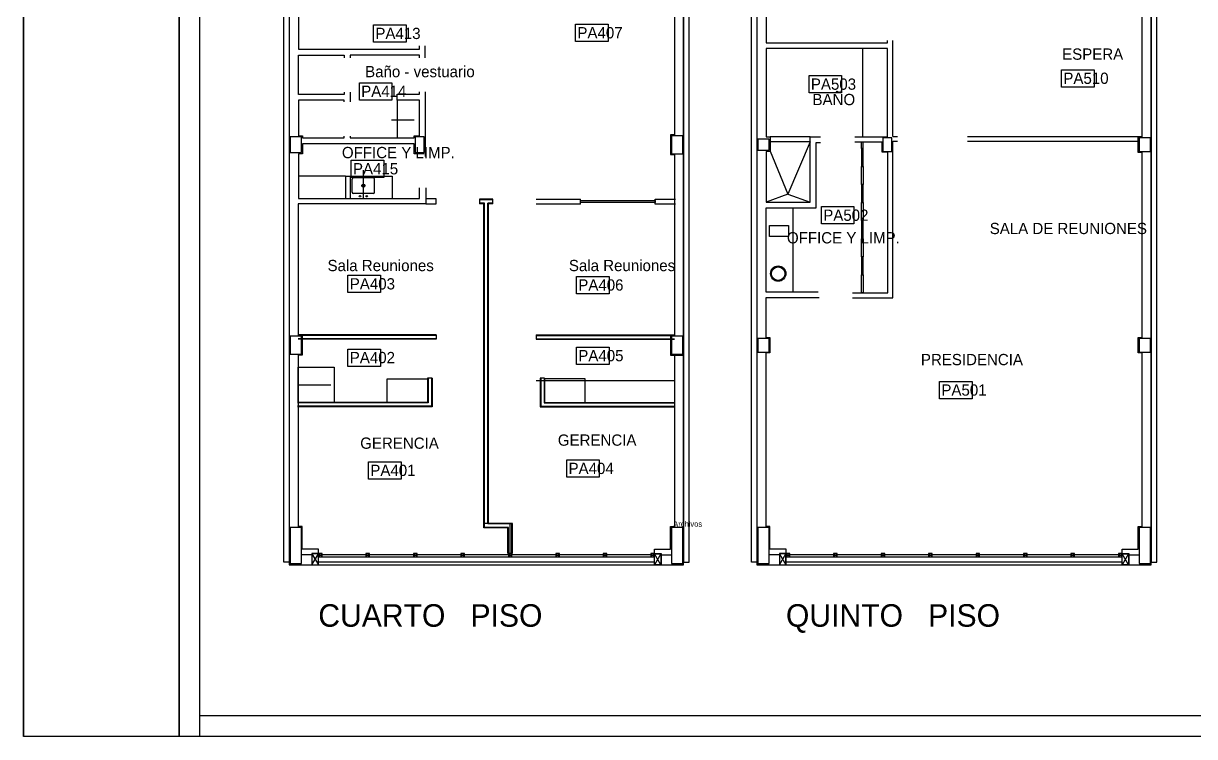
# Model space of a CAD drawing. Header units: millimetres. Extents: x 1473.7 to 1568.7, y 1808.4 to 1881.8.
# Drawn here: x 1473.68 to 1499.69, y 1808.36 to 1824.19 of the extents above; entities that cross this region are included whole.
import ezdxf

# ---------------------------------------------------------------- set-up
doc = ezdxf.new("R2010")
doc.units = ezdxf.units.MM
doc.layers.get('0').update_dxf_attribs({"linetype": 'CONTINUOUS'})
doc.layers.get('Defpoints').update_dxf_attribs({"linetype": 'CONTINUOUS'})
for name, color, linetype in [('0-COTAS AC', 3, 'CONTINUOUS'), ('0-EQUIPA FIJO', 9, 'CONTINUOUS'), ('0-IS-CLOACAL', 1, 'CONTINUOUS'), ('0000-TEXTO', 7, 'CONTINUOUS'), ('000000-TEXTO', 7, 'CONTINUOUS'), ('03', 3, 'CONTINUOUS'), ('10-CARP-VENT-ANRE', 4, 'CONTINUOUS'), ('AR - CARPINTERIA 1', 1, 'CONTINUOUS'), ('AR - CARPINTERIA 2', 8, 'CONTINUOUS'), ('AR - CURTAIN WALL', 1, 'CONTINUOUS'), ('AR - INST. SANITARIA', 2, 'CONTINUOUS'), ('AR - LADRILLO VISTO', 3, 'CONTINUOUS'), ('AR - REVESTIMIENTO', 21, 'CONTINUOUS'), ('AR - REVOQUE', 8, 'CONTINUOUS'), ('AR - TABIQUE DURLOCK', 2, 'CONTINUOUS'), ('AR - TXT', 7, 'CONTINUOUS'), ('ELEVADOR', 4, 'CONTINUOUS'), ('ES - LINEA OFICIAL', 6, 'CONTINUOUS'), ('ES-COLUMNAS', 5, 'CONTINUOUS'), ('ESTRUCTURA', 3, 'CONTINUOUS'), ('MURO', 7, 'CONTINUOUS'), ('TEXTO', 7, 'CONTINUOUS')]:
    doc.layers.add(name, color=color, linetype=linetype)

msp = doc.modelspace()

# ---------------------------------------------------------------- linework, layer by layer
at = {"color": 5}
msp.add_line((1488.141218, 1816.823838), (1488.341218, 1816.823838), dxfattribs=at)
at = {"layer": '0-COTAS AC', "linetype": 'CONTINUOUS'}
for p, q in [((1485.064037, 1820.283745), (1486.052011, 1820.283745)), ((1485.064037, 1820.183745), (1486.052011, 1820.183745)), ((1486.052011, 1820.173745), (1486.052011, 1820.283745)), ((1487.709632, 1820.283745), (1488.161218, 1820.283745)), ((1487.709632, 1820.173745), (1487.709632, 1820.283745)), ((1487.709632, 1820.183745), (1488.161218, 1820.183745))]:
    msp.add_line(p, q, dxfattribs=at)
at = {"layer": '0-COTAS AC', "color": 4}
for points in [[(1482.356218, 1822.038135), (1481.850676, 1822.038135)], [(1481.22737, 1820.303745), (1481.22737, 1820.929287)]]:
    msp.add_lwpolyline(points, dxfattribs=at)
at = {"layer": '0-COTAS AC', "linetype": 'CONTINUOUS'}
msp.add_lwpolyline([(1482.754037, 1816.316338), (1482.654037, 1816.316338)], dxfattribs=at)
at = {"layer": '0-EQUIPA FIJO'}
msp.add_lwpolyline([(1485.254037, 1816.316338), (1485.254037, 1815.776338)], dxfattribs=at)
at = {"layer": '0-IS-CLOACAL', "linetype": 'CONTINUOUS'}
msp.add_lwpolyline([(1486.052011, 1820.255114), (1487.709632, 1820.255114), (1487.709632, 1820.212659), (1486.052011, 1820.212659)], close=True, dxfattribs=at)
at = {"layer": '03', "color": 2, "linetype": 'CONTINUOUS'}
msp.add_lwpolyline([(1477.133929, 1808.357745), (1473.676399, 1808.357745), (1473.676399, 1837.817745), (1477.133929, 1837.817745)], close=True, dxfattribs=at)
at = {"layer": '10-CARP-VENT-ANRE', "linetype": 'CONTINUOUS'}
msp.add_line((1480.831218, 1820.798745), (1479.812134, 1820.798745), dxfattribs=at)
at = {"layer": 'AR - CARPINTERIA 1', "linetype": 'CONTINUOUS'}
for points in [[(1492.291284, 1821.410201), (1492.291284, 1821.551385)], [(1492.326284, 1821.410201), (1492.326284, 1821.551385)]]:
    msp.add_lwpolyline(points, dxfattribs=at)
for points in [[(1492.291284, 1821.410201), (1492.291284, 1821.010201), (1492.326284, 1821.010201), (1492.326284, 1821.410201)], [(1492.291284, 1820.610201), (1492.291284, 1821.010201), (1492.326284, 1821.010201), (1492.326284, 1820.610201)], [(1492.291284, 1820.610201), (1492.291284, 1820.210201), (1492.326284, 1820.210201), (1492.326284, 1820.610201)], [(1492.291284, 1819.810201), (1492.291284, 1820.210201), (1492.326284, 1820.210201), (1492.326284, 1819.810201)], [(1492.291284, 1819.810201), (1492.291284, 1819.410201), (1492.326284, 1819.410201), (1492.326284, 1819.810201)], [(1492.291284, 1819.010201), (1492.291284, 1819.410201), (1492.326284, 1819.410201), (1492.326284, 1819.010201)], [(1492.291284, 1819.010201), (1492.291284, 1818.610201), (1492.326284, 1818.610201), (1492.326284, 1819.010201)], [(1492.291284, 1818.210201), (1492.291284, 1818.610201), (1492.326284, 1818.610201), (1492.326284, 1818.210201)]]:
    msp.add_lwpolyline(points, close=True, dxfattribs=at)
at = {"layer": 'AR - CARPINTERIA 2', "linetype": 'CONTINUOUS'}
for points in [[(1482.844037, 1817.276338), (1482.844037, 1817.176338)], [(1485.064037, 1817.276338), (1485.064037, 1817.176338)]]:
    msp.add_lwpolyline(points, dxfattribs=at)
at = {"layer": 'AR - CURTAIN WALL'}
for points in [[(1480.081217, 1812.168837), (1480.231217, 1812.168837), (1480.231217, 1812.418837), (1480.081217, 1812.418837)], [(1480.085217, 1812.172837), (1480.227217, 1812.172837), (1480.227217, 1812.414837), (1480.085217, 1812.414837)], [(1480.231218, 1812.348837), (1480.311218, 1812.348837), (1480.311218, 1812.418837), (1480.231218, 1812.418837)], [(1481.285504, 1812.348837), (1481.365504, 1812.348837), (1481.365504, 1812.418837), (1481.285504, 1812.418837)], [(1482.339789, 1812.348837), (1482.419789, 1812.348837), (1482.419789, 1812.418837), (1482.339789, 1812.418837)], [(1483.394075, 1812.348837), (1483.474075, 1812.348837), (1483.474075, 1812.418837), (1483.394075, 1812.418837)], [(1484.44836, 1812.348837), (1484.52836, 1812.348837), (1484.52836, 1812.418837), (1484.44836, 1812.418837)], [(1485.502646, 1812.348837), (1485.582646, 1812.348837), (1485.582646, 1812.418837), (1485.502646, 1812.418837)], [(1486.556932, 1812.348837), (1486.636932, 1812.348837), (1486.636932, 1812.418837), (1486.556932, 1812.418837)], [(1487.611217, 1812.348837), (1487.691217, 1812.348837), (1487.691217, 1812.418837), (1487.611217, 1812.418837)], [(1487.841217, 1812.168837), (1487.691217, 1812.168837), (1487.691217, 1812.418837), (1487.841217, 1812.418837)], [(1487.837217, 1812.172837), (1487.695217, 1812.172837), (1487.695217, 1812.414837), (1487.837217, 1812.414837)], [(1490.46825, 1812.168837), (1490.61825, 1812.168837), (1490.61825, 1812.418837), (1490.46825, 1812.418837)], [(1490.47225, 1812.172837), (1490.61425, 1812.172837), (1490.61425, 1812.414837), (1490.47225, 1812.414837)], [(1490.618251, 1812.348837), (1490.698251, 1812.348837), (1490.698251, 1812.418837), (1490.618251, 1812.418837)], [(1491.672536, 1812.348837), (1491.752536, 1812.348837), (1491.752536, 1812.418837), (1491.672536, 1812.418837)], [(1492.726822, 1812.348837), (1492.806822, 1812.348837), (1492.806822, 1812.418837), (1492.726822, 1812.418837)], [(1493.781107, 1812.348837), (1493.861107, 1812.348837), (1493.861107, 1812.418837), (1493.781107, 1812.418837)], [(1494.835393, 1812.348837), (1494.915393, 1812.348837), (1494.915393, 1812.418837), (1494.835393, 1812.418837)], [(1495.889679, 1812.348837), (1495.969679, 1812.348837), (1495.969679, 1812.418837), (1495.889679, 1812.418837)], [(1496.943964, 1812.348837), (1497.023964, 1812.348837), (1497.023964, 1812.418837), (1496.943964, 1812.418837)], [(1497.99825, 1812.348837), (1498.07825, 1812.348837), (1498.07825, 1812.418837), (1497.99825, 1812.418837)], [(1498.22825, 1812.168837), (1498.07825, 1812.168837), (1498.07825, 1812.418837), (1498.22825, 1812.418837)], [(1498.22425, 1812.172837), (1498.08225, 1812.172837), (1498.08225, 1812.414837), (1498.22425, 1812.414837)]]:
    msp.add_lwpolyline(points, close=True, dxfattribs=at)
for points in [[(1480.085217, 1812.172837), (1480.227217, 1812.414837)], [(1480.085217, 1812.414837), (1480.227217, 1812.172837)], [(1480.311218, 1812.348837), (1480.231218, 1812.418837)], [(1480.231218, 1812.348837), (1480.311218, 1812.418837)], [(1480.311218, 1812.398837), (1481.285504, 1812.398837)], [(1481.365504, 1812.348837), (1481.285504, 1812.418837)], [(1481.285504, 1812.348837), (1481.365504, 1812.418837)], [(1481.365504, 1812.398837), (1482.339789, 1812.398837)], [(1482.419789, 1812.348837), (1482.339789, 1812.418837)], [(1482.339789, 1812.348837), (1482.419789, 1812.418837)], [(1482.419789, 1812.398837), (1483.394075, 1812.398837)], [(1483.474075, 1812.348837), (1483.394075, 1812.418837)], [(1483.394075, 1812.348837), (1483.474075, 1812.418837)], [(1483.474075, 1812.398837), (1484.44836, 1812.398837)], [(1484.52836, 1812.348837), (1484.44836, 1812.418837)], [(1484.44836, 1812.348837), (1484.52836, 1812.418837)], [(1484.52836, 1812.398837), (1485.502646, 1812.398837)], [(1485.582646, 1812.348837), (1485.502646, 1812.418837)], [(1485.502646, 1812.348837), (1485.582646, 1812.418837)], [(1485.582646, 1812.398837), (1486.556932, 1812.398837)], [(1486.636932, 1812.348837), (1486.556932, 1812.418837)], [(1486.556932, 1812.348837), (1486.636932, 1812.418837)], [(1486.636932, 1812.398837), (1487.611217, 1812.398837)], [(1487.691217, 1812.348837), (1487.611217, 1812.418837)], [(1487.611217, 1812.348837), (1487.691217, 1812.418837)], [(1487.837217, 1812.172837), (1487.695217, 1812.414837)], [(1487.837217, 1812.414837), (1487.695217, 1812.172837)], [(1490.47225, 1812.172837), (1490.61425, 1812.414837)], [(1490.47225, 1812.414837), (1490.61425, 1812.172837)], [(1490.698251, 1812.348837), (1490.618251, 1812.418837)], [(1490.618251, 1812.348837), (1490.698251, 1812.418837)], [(1490.698251, 1812.398837), (1491.672536, 1812.398837)], [(1491.752536, 1812.348837), (1491.672536, 1812.418837)], [(1491.672536, 1812.348837), (1491.752536, 1812.418837)], [(1491.752536, 1812.398837), (1492.726822, 1812.398837)], [(1492.806822, 1812.348837), (1492.726822, 1812.418837)], [(1492.726822, 1812.348837), (1492.806822, 1812.418837)], [(1492.806822, 1812.398837), (1493.781107, 1812.398837)], [(1493.861107, 1812.348837), (1493.781107, 1812.418837)], [(1493.781107, 1812.348837), (1493.861107, 1812.418837)], [(1493.861107, 1812.398837), (1494.835393, 1812.398837)], [(1494.915393, 1812.348837), (1494.835393, 1812.418837)], [(1494.835393, 1812.348837), (1494.915393, 1812.418837)], [(1494.915393, 1812.398837), (1495.889679, 1812.398837)], [(1495.969679, 1812.348837), (1495.889679, 1812.418837)], [(1495.889679, 1812.348837), (1495.969679, 1812.418837)], [(1495.969679, 1812.398837), (1496.943964, 1812.398837)], [(1497.023964, 1812.348837), (1496.943964, 1812.418837)], [(1496.943964, 1812.348837), (1497.023964, 1812.418837)], [(1497.023964, 1812.398837), (1497.99825, 1812.398837)], [(1498.07825, 1812.348837), (1497.99825, 1812.418837)], [(1497.99825, 1812.348837), (1498.07825, 1812.418837)], [(1498.22425, 1812.172837), (1498.08225, 1812.414837)], [(1498.22425, 1812.414837), (1498.08225, 1812.172837)], [(1480.231217, 1812.238837), (1487.691217, 1812.238837)], [(1481.320504, 1812.348837), (1481.320504, 1812.338837), (1480.241217, 1812.338837), (1480.241217, 1812.348837)], [(1480.241217, 1812.348837), (1487.681217, 1812.348837)], [(1482.374789, 1812.338837), (1481.330504, 1812.338837), (1481.330504, 1812.348837)], [(1482.374789, 1812.348837), (1482.374789, 1812.338837)], [(1483.429075, 1812.338837), (1482.384789, 1812.338837), (1482.384789, 1812.348837)], [(1483.429075, 1812.348837), (1483.429075, 1812.338837)], [(1484.48336, 1812.338837), (1483.439075, 1812.338837), (1483.439075, 1812.348837)], [(1484.48336, 1812.348837), (1484.48336, 1812.338837)], [(1485.537646, 1812.338837), (1484.49336, 1812.338837), (1484.49336, 1812.348837)], [(1485.537646, 1812.348837), (1485.537646, 1812.338837)], [(1486.591932, 1812.338837), (1485.547646, 1812.338837), (1485.547646, 1812.348837)], [(1486.591932, 1812.348837), (1486.591932, 1812.338837)], [(1487.681217, 1812.348837), (1487.681217, 1812.338837), (1486.601932, 1812.338837), (1486.601932, 1812.348837)], [(1490.61825, 1812.238837), (1498.07825, 1812.238837)], [(1491.707536, 1812.348837), (1491.707536, 1812.338837), (1490.62825, 1812.338837), (1490.62825, 1812.348837)], [(1490.62825, 1812.348837), (1498.06825, 1812.348837)], [(1492.761822, 1812.338837), (1491.717536, 1812.338837), (1491.717536, 1812.348837)], [(1492.761822, 1812.348837), (1492.761822, 1812.338837)], [(1493.816107, 1812.338837), (1492.771822, 1812.338837), (1492.771822, 1812.348837)], [(1493.816107, 1812.348837), (1493.816107, 1812.338837)], [(1494.870393, 1812.338837), (1493.826107, 1812.338837), (1493.826107, 1812.348837)], [(1494.870393, 1812.348837), (1494.870393, 1812.338837)], [(1495.924679, 1812.338837), (1494.880393, 1812.338837), (1494.880393, 1812.348837)], [(1495.924679, 1812.348837), (1495.924679, 1812.338837)], [(1496.978964, 1812.338837), (1495.934679, 1812.338837), (1495.934679, 1812.348837)], [(1496.978964, 1812.348837), (1496.978964, 1812.338837)], [(1498.06825, 1812.348837), (1498.06825, 1812.338837), (1496.988964, 1812.338837), (1496.988964, 1812.348837)]]:
    msp.add_lwpolyline(points, dxfattribs=at)
at = {"layer": 'AR - INST. SANITARIA', "linetype": 'CONTINUOUS'}
for p, q in [((1480.831218, 1820.798745), (1479.786218, 1820.798745)), ((1480.931218, 1820.798745), (1481.863177, 1820.798745)), ((1480.97737, 1820.443261), (1480.97737, 1820.733261)), ((1481.44737, 1820.763261), (1481.00737, 1820.763261)), ((1481.47737, 1820.443261), (1481.47737, 1820.733261)), ((1481.863177, 1820.798745), (1481.863177, 1820.298745)), ((1481.44737, 1820.413261), (1481.00737, 1820.413261))]:
    msp.add_line(p, q, dxfattribs=at)
for points in [[(1492.31825, 1821.671385), (1492.31825, 1823.628838)], [(1481.976218, 1822.488135), (1481.976218, 1821.647554)], [(1490.77325, 1818.220201), (1490.77325, 1820.091385)]]:
    msp.add_lwpolyline(points, dxfattribs=at)
at = {"layer": 'AR - INST. SANITARIA'}
msp.add_lwpolyline([(1479.781218, 1816.559932), (1480.581218, 1816.559932), (1480.581218, 1815.776338), (1479.781218, 1815.776338)], close=True, dxfattribs=at)
for points in [[(1481.754037, 1815.776338), (1481.754037, 1816.296338), (1482.654037, 1816.296338), (1482.654037, 1816.296338)], [(1486.154037, 1815.776338), (1486.154037, 1816.296338), (1485.254037, 1816.296338), (1485.254037, 1816.296338)]]:
    msp.add_lwpolyline(points, dxfattribs=at)
at = {"layer": 'AR - INST. SANITARIA', "linetype": 'CONTINUOUS'}
for centre, radius in [((1481.22737, 1820.588261), 0.035), ((1481.22737, 1820.588261), 0.025), ((1481.15237, 1820.353211), 0.015), ((1481.30237, 1820.353211), 0.015)]:
    msp.add_circle(centre, radius, dxfattribs=at)
for centre, start, end in [((1481.00737, 1820.733261), 90, 180), ((1481.44737, 1820.733261), 0, 90), ((1481.00737, 1820.443261), 180, 270), ((1481.44737, 1820.443261), 270, 0)]:
    msp.add_arc(centre, 0.03, start, end, dxfattribs=at)
at = {"layer": 'AR - LADRILLO VISTO', "linetype": 'CONTINUOUS'}
for points in [[(1479.811218, 1838.438838), (1479.581218, 1838.438838), (1479.581218, 1812.228837), (1479.581218, 1812.228837), (1479.581218, 1812.228837), (1479.461218, 1812.228837), (1479.461218, 1838.498838), (1479.871218, 1838.498838), (1479.871218, 1838.298838), (1479.811218, 1838.298838), (1479.811218, 1838.438838)], [(1488.341218, 1838.438838), (1488.341218, 1812.228837), (1488.341218, 1812.228837), (1488.341218, 1812.228837), (1488.461218, 1812.228837), (1488.461218, 1838.498838), (1488.001218, 1838.498838), (1488.001218, 1838.318836), (1488.061218, 1838.318836), (1488.061218, 1838.438838), (1488.341218, 1838.438838)], [(1490.19825, 1838.438838), (1489.96825, 1838.438838), (1489.96825, 1812.228837), (1489.96825, 1812.228837), (1489.96825, 1812.228837), (1489.84825, 1812.228837), (1489.84825, 1838.498838), (1490.25825, 1838.498838), (1490.25825, 1838.298838), (1490.19825, 1838.298838), (1490.19825, 1838.438838)], [(1498.72825, 1838.438838), (1498.72825, 1812.228837), (1498.72825, 1812.228837), (1498.72825, 1812.228837), (1498.84825, 1812.228837), (1498.84825, 1838.498838), (1498.38825, 1838.498838), (1498.38825, 1838.318836), (1498.44825, 1838.318836), (1498.44825, 1838.438838), (1498.72825, 1838.438838)]]:
    msp.add_lwpolyline(points, dxfattribs=at)
at = {"layer": 'AR - REVESTIMIENTO', "linetype": 'CONTINUOUS'}
for points in [[(1492.86825, 1824.568838), (1492.86825, 1825.458771), (1492.74325, 1825.458771), (1492.74325, 1825.553771), (1491.28325, 1825.553771), (1491.28325, 1824.953771), (1491.15325, 1824.953771), (1491.15325, 1825.553771), (1490.17325, 1825.553771), (1490.17325, 1823.758838), (1492.86825, 1823.758838), (1492.86825, 1823.808838)], [(1479.816218, 1824.398745), (1479.786218, 1824.398745), (1479.786218, 1823.613745), (1482.476218, 1823.613745), (1482.476218, 1823.688745)], [(1492.14325, 1821.671385), (1492.86825, 1821.671385), (1492.86825, 1823.628838), (1490.17325, 1823.628838), (1490.17325, 1821.671385), (1490.26325, 1821.671385), (1490.26325, 1821.346385), (1490.17325, 1821.346385), (1490.17325, 1820.221385), (1491.15325, 1820.221385), (1491.15325, 1821.671385), (1491.38325, 1821.671385)], [(1480.801218, 1822.664871), (1480.801218, 1822.613745), (1479.786218, 1822.613745), (1479.786218, 1823.483745), (1480.801218, 1823.483745), (1480.801218, 1823.428135)], [(1482.476218, 1823.428135), (1482.476218, 1823.483745), (1480.931218, 1823.483745), (1480.931218, 1823.428135)], [(1480.931218, 1821.68565), (1480.931218, 1821.647554), (1482.356218, 1821.647554), (1482.356218, 1821.696385), (1482.476218, 1821.696385), (1482.476218, 1822.488135), (1481.976218, 1822.488135), (1481.976218, 1822.618135), (1482.476218, 1822.618135), (1482.476218, 1822.668135)], [(1480.931218, 1822.664871), (1480.931218, 1822.44565)], [(1480.801218, 1822.44565), (1480.801218, 1822.483745), (1479.786218, 1822.483745), (1479.786218, 1821.696385), (1479.876218, 1821.696385), (1479.876218, 1821.647554), (1480.801218, 1821.647554), (1480.801218, 1821.68565)], [(1482.476218, 1821.296385), (1482.356218, 1821.296385), (1482.356218, 1821.517554), (1479.876218, 1821.517554), (1479.876218, 1821.296385), (1479.786218, 1821.296385), (1479.786218, 1820.303745), (1482.476218, 1820.303745), (1482.476218, 1820.536385)], [(1491.332698, 1818.220201), (1490.17325, 1818.220201), (1490.17325, 1820.091385), (1491.28325, 1820.091385), (1491.28325, 1821.541385), (1491.38325, 1821.541385)], [(1491.15325, 1821.671385), (1490.26325, 1821.671385)], [(1491.15325, 1821.561385), (1490.26325, 1821.561385)], [(1491.15325, 1821.561385), (1490.65325, 1820.399355), (1491.15325, 1820.221385)], [(1490.26325, 1821.35222), (1490.65325, 1820.399355), (1490.17325, 1820.221385)]]:
    msp.add_lwpolyline(points, dxfattribs=at)
at = {"layer": 'AR - REVOQUE', "linetype": 'CONTINUOUS'}
for points in [[(1498.52825, 1813.018837), (1498.52825, 1816.873838), (1498.43825, 1816.873838), (1498.43825, 1817.213838), (1498.52825, 1817.213838), (1498.52825, 1821.326385), (1498.43825, 1821.326385), (1498.43825, 1821.666385), (1498.52825, 1821.666385), (1498.52825, 1825.963771), (1498.43825, 1825.963771), (1498.43825, 1826.253771), (1498.52825, 1826.253771), (1498.52825, 1827.515979)], [(1488.141218, 1825.913771), (1488.141218, 1821.716385), (1488.051218, 1821.716385), (1488.051218, 1821.276385), (1488.141218, 1821.276385), (1488.141218, 1817.263838), (1488.051218, 1817.263838), (1488.051218, 1816.823838), (1488.141218, 1816.823838), (1488.141218, 1813.018837)], [(1482.596218, 1822.668135), (1482.596218, 1821.237098)], [(1492.092698, 1818.100201), (1492.98825, 1818.100201), (1492.98825, 1821.571385)], [(1492.092698, 1818.210201), (1492.87825, 1818.210201), (1492.87825, 1821.331385), (1492.75325, 1821.331385), (1492.75325, 1821.551385), (1492.14325, 1821.551385)], [(1494.64825, 1821.681385), (1498.52825, 1821.681385)], [(1494.64825, 1821.571385), (1498.43825, 1821.571385)], [(1482.616218, 1820.536385), (1482.616218, 1820.183745), (1479.781218, 1820.183745), (1479.781218, 1817.263838), (1479.871218, 1817.263838), (1479.871218, 1816.823838), (1479.781218, 1816.823838), (1479.781218, 1813.018837)], [(1482.616218, 1820.183745), (1482.844037, 1820.183745), (1482.844037, 1820.293745), (1482.616218, 1820.293745)], [(1491.352698, 1818.100201), (1490.16825, 1818.100201), (1490.16825, 1817.213838), (1490.25825, 1817.213838), (1490.25825, 1816.873838), (1490.16825, 1816.873838), (1490.16825, 1813.018837)], [(1480.231218, 1812.418837), (1480.231218, 1812.518837), (1479.871218, 1812.518837), (1479.871218, 1813.018837), (1479.781218, 1813.018837)], [(1487.691217, 1812.418837), (1487.691217, 1812.518837), (1488.051218, 1812.518837), (1488.051218, 1813.018837), (1488.141218, 1813.018837)], [(1490.618251, 1812.418837), (1490.618251, 1812.518837), (1490.25825, 1812.518837), (1490.25825, 1813.018837), (1490.16825, 1813.018837)], [(1498.07825, 1812.418837), (1498.07825, 1812.518837), (1498.43825, 1812.518837), (1498.43825, 1813.018837), (1498.52825, 1813.018837)], [(1480.081218, 1812.388837), (1479.851218, 1812.388837)], [(1487.841217, 1812.388837), (1488.071218, 1812.388837)], [(1490.468251, 1812.388837), (1490.23825, 1812.388837)], [(1498.22825, 1812.388837), (1498.45825, 1812.388837)]]:
    msp.add_lwpolyline(points, dxfattribs=at)
at = {"layer": 'AR - TABIQUE DURLOCK', "linetype": 'CONTINUOUS'}
for points in [[(1482.844037, 1817.276338), (1479.781218, 1817.276338)], [(1482.844037, 1817.263838), (1479.781218, 1817.263838)], [(1482.844037, 1817.188838), (1479.781218, 1817.188838)], [(1482.844037, 1817.176338), (1479.781218, 1817.176338)], [(1485.064037, 1817.276338), (1488.141218, 1817.276338)], [(1485.064037, 1817.263838), (1488.141218, 1817.263838)], [(1485.064037, 1817.188838), (1488.141218, 1817.188838)], [(1485.064037, 1817.176338), (1488.141218, 1817.176338)], [(1482.654037, 1816.316338), (1482.654037, 1815.763838)], [(1482.666537, 1816.316338), (1482.666537, 1815.763838)], [(1482.741537, 1816.316338), (1482.741537, 1815.676338)], [(1482.754037, 1816.316338), (1482.754037, 1815.676338)], [(1485.064037, 1816.258838), (1488.141218, 1816.258838)], [(1485.154037, 1816.316338), (1485.154037, 1815.676338)], [(1485.254037, 1816.316338), (1485.154037, 1816.316338)], [(1485.166537, 1816.316338), (1485.166537, 1815.676338)], [(1485.241537, 1816.316338), (1485.241537, 1815.763838)], [(1485.254037, 1816.316338), (1485.254037, 1815.763838)], [(1482.666537, 1815.776338), (1479.766857, 1815.776338)], [(1482.666537, 1815.763838), (1479.766857, 1815.763838)], [(1485.241537, 1815.776338), (1488.141218, 1815.776338)], [(1485.241537, 1815.763838), (1488.141218, 1815.763838)], [(1482.754037, 1815.688838), (1479.766857, 1815.688838)], [(1482.754037, 1815.676338), (1479.766857, 1815.676338)], [(1485.154037, 1815.688838), (1488.141218, 1815.688838)], [(1485.154037, 1815.676338), (1488.141218, 1815.676338)]]:
    msp.add_lwpolyline(points, dxfattribs=at)
at = {"layer": 'Defpoints', "linetype": 'CONTINUOUS'}
for points in [[(1484.48836, 1812.418837), (1484.48836, 1813.088838), (1483.904037, 1813.088838), (1483.904037, 1820.185096)], [(1480.505612, 1816.158838), (1479.781218, 1816.158838)]]:
    msp.add_lwpolyline(points, dxfattribs=at)
at = {"layer": 'ELEVADOR'}
msp.add_lwpolyline([(1490.250838, 1819.704467), (1490.669251, 1819.704467), (1490.669251, 1819.457497), (1490.250838, 1819.457497)], close=True, dxfattribs=at)
for radius in [0.17, 0.15]:
    msp.add_circle((1490.441426, 1818.63386), radius, dxfattribs=at)
at = {"layer": 'ES - LINEA OFICIAL'}
for points in [[(1488.341218, 1812.168838), (1488.341218, 1843.498838), (1479.581218, 1843.498838), (1479.581218, 1812.168838), (1488.341218, 1812.168838)], [(1498.72825, 1812.168838), (1498.72825, 1843.498838), (1489.96825, 1843.498838), (1489.96825, 1812.168838), (1498.72825, 1812.168838)]]:
    msp.add_lwpolyline(points, dxfattribs=at)
at = {"layer": 'ES-COLUMNAS', "linetype": 'CONTINUOUS'}
for points in [[(1479.601218, 1821.321385), (1479.851218, 1821.321385), (1479.851218, 1821.671385), (1479.601218, 1821.671385)], [(1482.381218, 1821.321385), (1482.581218, 1821.321385), (1482.581218, 1821.671385), (1482.381218, 1821.671385)], [(1488.071218, 1821.296385), (1488.321218, 1821.296385), (1488.321218, 1821.696385), (1488.071218, 1821.696385)], [(1489.98825, 1821.371385), (1490.23825, 1821.371385), (1490.23825, 1821.621385), (1489.98825, 1821.621385)], [(1492.76825, 1821.346385), (1492.96825, 1821.346385), (1492.96825, 1821.646385), (1492.76825, 1821.646385)], [(1498.45825, 1821.346385), (1498.70825, 1821.346385), (1498.70825, 1821.646385), (1498.45825, 1821.646385)], [(1479.601218, 1816.843838), (1479.851218, 1816.843838), (1479.851218, 1817.243838), (1479.601218, 1817.243838)], [(1488.071218, 1816.843838), (1488.321218, 1816.843838), (1488.321218, 1817.243838), (1488.071218, 1817.243838)], [(1489.98825, 1816.893838), (1490.23825, 1816.893838), (1490.23825, 1817.193838), (1489.98825, 1817.193838)], [(1498.45825, 1816.893838), (1498.70825, 1816.893838), (1498.70825, 1817.193838), (1498.45825, 1817.193838)], [(1479.601218, 1812.198837), (1479.851218, 1812.198837), (1479.851218, 1812.998837), (1479.601218, 1812.998837)], [(1488.071218, 1812.198837), (1488.321218, 1812.198837), (1488.321218, 1812.998837), (1488.071218, 1812.998837)], [(1489.98825, 1812.198837), (1490.23825, 1812.198837), (1490.23825, 1812.998837), (1489.98825, 1812.998837)], [(1498.45825, 1812.198837), (1498.70825, 1812.198837), (1498.70825, 1812.998837), (1498.45825, 1812.998837)]]:
    msp.add_lwpolyline(points, close=True, dxfattribs=at)
at = {"layer": 'ESTRUCTURA', "linetype": 'CONTINUOUS'}
for points in [[(1492.98825, 1821.681385), (1492.98825, 1823.808838)], [(1482.596218, 1823.428135), (1482.596218, 1823.688745)], [(1492.98825, 1821.681385), (1493.08825, 1821.681385)], [(1492.98825, 1821.571385), (1493.08825, 1821.571385)], [(1482.476218, 1821.296385), (1482.476218, 1821.311385)], [(1482.581218, 1821.296385), (1482.476218, 1821.296385)], [(1484.104037, 1820.285096), (1483.804037, 1820.285096)], [(1483.804037, 1820.285096), (1483.804037, 1820.185096)], [(1484.104037, 1820.285096), (1483.804037, 1820.285096)], [(1483.804037, 1820.285096), (1483.804037, 1820.185096)], [(1484.104037, 1820.272596), (1483.804037, 1820.272596)], [(1483.916537, 1820.197596), (1483.804037, 1820.197596)], [(1483.904037, 1820.185096), (1483.804037, 1820.185096)], [(1483.904037, 1820.185096), (1483.804037, 1820.185096)], [(1484.43836, 1812.418837), (1484.43836, 1812.988838), (1483.904037, 1812.988838), (1483.904037, 1820.185096)], [(1484.43836, 1812.418837), (1484.43836, 1812.988838), (1483.904037, 1812.988838), (1483.904037, 1820.185096)], [(1484.45086, 1812.418837), (1484.45086, 1813.001338), (1483.916537, 1813.001338), (1483.916537, 1820.197596)], [(1484.52586, 1812.418837), (1484.52586, 1813.076338), (1483.991537, 1813.076338), (1483.991537, 1820.197596)], [(1484.104037, 1820.197596), (1483.991537, 1820.197596)], [(1484.53836, 1812.418837), (1484.53836, 1813.088838), (1484.004037, 1813.088838), (1484.004037, 1820.185096)], [(1484.104037, 1820.185096), (1484.004037, 1820.185096)], [(1484.53836, 1812.418837), (1484.53836, 1813.088838), (1484.004037, 1813.088838), (1484.004037, 1820.185096)], [(1484.104037, 1820.185096), (1484.004037, 1820.185096)], [(1484.104037, 1820.185096), (1484.104037, 1820.285096)], [(1484.104037, 1820.185096), (1484.104037, 1820.285096)]]:
    msp.add_lwpolyline(points, dxfattribs=at)
at = {"layer": 'MURO', "linetype": 'CONTINUOUS'}
for p, q in [((1477.133929, 1808.357745), (1477.133929, 1881.752855)), ((1477.593929, 1808.357745), (1477.593929, 1881.292855)), ((1473.676399, 1837.817745), (1473.676399, 1808.357745)), ((1480.831218, 1820.798745), (1480.831218, 1820.298745)), ((1480.831218, 1820.798745), (1480.931218, 1820.798745)), ((1480.931218, 1820.798745), (1480.931218, 1820.298745)), ((1568.698675, 1808.817745), (1477.593929, 1808.817745)), ((1568.698675, 1808.357745), (1473.676399, 1808.357745))]:
    msp.add_line(p, q, dxfattribs=at)
at = {"layer": 'TEXTO'}
for points in [[(1481.453771, 1824.155886), (1482.175918, 1824.155886), (1482.175918, 1823.771478), (1481.453771, 1823.771478)], [(1485.941182, 1824.170527), (1486.66333, 1824.170527), (1486.66333, 1823.786119), (1485.941182, 1823.786119)], [(1491.126773, 1823.03047), (1491.848921, 1823.03047), (1491.848921, 1822.646063), (1491.126773, 1822.646063)], [(1496.735368, 1823.160481), (1497.457515, 1823.160481), (1497.457515, 1822.776073), (1496.735368, 1822.776073)], [(1481.13859, 1822.872066), (1481.860738, 1822.872066), (1481.860738, 1822.487658), (1481.13859, 1822.487658)], [(1480.95604, 1821.152046), (1481.678188, 1821.152046), (1481.678188, 1820.767638), (1480.95604, 1820.767638)], [(1491.40191, 1820.120718), (1492.124057, 1820.120718), (1492.124057, 1819.73631), (1491.40191, 1819.73631)], [(1480.884977, 1818.597441), (1481.607125, 1818.597441), (1481.607125, 1818.213034), (1480.884977, 1818.213034)], [(1485.961182, 1818.571812), (1486.68333, 1818.571812), (1486.68333, 1818.187404), (1485.961182, 1818.187404)], [(1480.884977, 1816.960386), (1481.607125, 1816.960386), (1481.607125, 1816.575978), (1480.884977, 1816.575978)], [(1485.961182, 1817.003475), (1486.68333, 1817.003475), (1486.68333, 1816.619067), (1485.961182, 1816.619067)], [(1494.025624, 1816.239975), (1494.747772, 1816.239975), (1494.747772, 1815.855567), (1494.025624, 1815.855567)], [(1481.341524, 1814.456825), (1482.063671, 1814.456825), (1482.063671, 1814.072417), (1481.341524, 1814.072417)], [(1485.744338, 1814.499914), (1486.466486, 1814.499914), (1486.466486, 1814.115507), (1485.744338, 1814.115507)]]:
    msp.add_lwpolyline(points, close=True, dxfattribs=at)

# ---------------------------------------------------------------- texts
at = {"layer": '0000-TEXTO', "char_height": 0.25, "attachment_point": 1}
for s, insert, width in [('ESPERA', (1496.74795, 1823.632349), 1.222222), ('Baño - vestuario', (1481.265866, 1823.244377), 2.875), ('BAÑO', (1491.203414, 1822.623927), 0.833333), ('OFFICE Y LIMP.', (1480.750976, 1821.446911), 2.458333), ('SALA DE REUNIONES', (1495.139862, 1819.761748), 3.430555), ('OFFICE Y LIMP.', (1490.636121, 1819.554834), 2.458333), ('Sala Reuniones', (1480.431248, 1818.939424), 2.493056), ('Sala Reuniones', (1485.792351, 1818.939424), 2.493056), ('PRESIDENCIA', (1493.611184, 1816.851854), 2.027778), ('GERENCIA', (1481.156984, 1814.996081), 1.5), ('GERENCIA', (1485.546912, 1815.06377), 1.5)]:
    msp.add_mtext(s, dxfattribs=dict(at, insert=insert, width=width))
at = {"layer": '000000-TEXTO', "color": 7, "linetype": 'CONTINUOUS', "char_height": 0.5, "attachment_point": 1}
for s, insert, width in [('CUARTO   PISO', (1480.22619, 1811.296008), 5.125), ('QUINTO   PISO', (1490.613222, 1811.296008), 4.902778)]:
    msp.add_mtext(s, dxfattribs=dict(at, insert=insert, width=width))
at = {"layer": 'AR - TXT', "insert": (1488.111218, 1813.138838), "char_height": 0.125, "width": 0.680556, "attachment_point": 1}
msp.add_mtext('Archivos', dxfattribs=at)
at = {"layer": 'TEXTO'}
for s, p in [('PA413', (1481.494185, 1823.84136)), ('PA407', (1485.981596, 1823.856001)), ('PA510', (1496.775782, 1822.845955)), ('PA414', (1481.179005, 1822.55754)), ('PA503', (1491.167187, 1822.715945)), ('PA415', (1480.996455, 1820.83752)), ('PA502', (1491.442324, 1819.806192)), ('PA403', (1480.925391, 1818.282916)), ('PA406', (1486.001596, 1818.257286)), ('PA402', (1480.925391, 1816.64586)), ('PA405', (1486.001596, 1816.688949)), ('PA501', (1494.066038, 1815.925449)), ('PA404', (1485.784753, 1814.185389)), ('PA401', (1481.381938, 1814.142299))]:
    msp.add_text(s, height=0.25, dxfattribs=at).set_placement(p)

doc.saveas('drawing.dxf')
